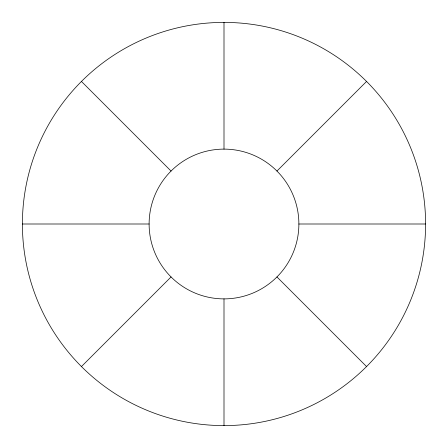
<?xml version="1.0" encoding="UTF-8"?>
<svg xmlns="http://www.w3.org/2000/svg" width="448" height="448" viewBox="0 0 448 448"><rect width="100%" height="100%" fill="white"/><g stroke="black" fill="none" stroke-linecap="round" stroke-linejoin="round"><path stroke-width="0.67" d="M81.446 366.554L171.052 276.948M276.948 171.052L366.554 81.446M22.4 224L149.122 224M298.878 224A74.878 74.878 0 0 1 186.558 288.848A74.878 74.878 0 0 1 186.558 159.152A74.878 74.878 0 0 1 298.878 224L425.6 224A201.6 201.6 0 0 1 123.2 398.591A201.6 201.6 0 0 1 123.2 49.409A201.6 201.6 0 0 1 425.6 224M81.446 81.446L171.052 171.052M276.948 276.948L366.554 366.554M224 22.4L224 149.122M224 298.878L224 425.6"/></g></svg>
